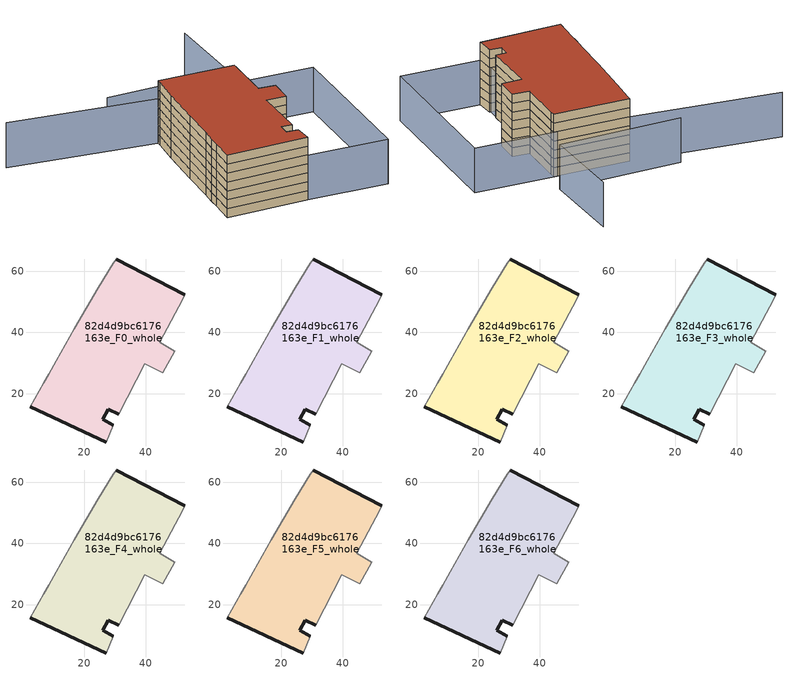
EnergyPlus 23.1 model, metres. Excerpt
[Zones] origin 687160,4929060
82d4d9bc6176163e_F0_whole
 floor ground (EU_floor_Construction): 52.78,52.29 52.02,50.81 44.6,36.77 49.43,33.89 45.61,26.82 39.67,29.8 31.18,13.4 27.8,14.97 26.01,11.7 29.42,9.73 27.21,4.3 2.37,15.82 6.75,23.54 8.37,26.4 10.87,30.8 16.81,41.26 24.56,54.54 29.52,62.58 30.36,63.94 z0
 wall outside (EU_wall_Construction): 52.78,52.29 30.36,63.94 / 2.37,15.82 27.21,4.3 / 29.42,9.73 26.01,11.7 27.8,14.97 31.18,13.4 z0:3
 wall adiabatic (EU_wall_Construction): 30.36,63.94 29.52,62.58 24.56,54.54 16.81,41.26 10.87,30.8 8.37,26.4 6.75,23.54 2.37,15.82 / 27.21,4.3 29.42,9.73 / 31.18,13.4 39.67,29.8 45.61,26.82 49.43,33.89 44.6,36.77 52.02,50.81 52.78,52.29 z0:3
82d4d9bc6176163e_F1_whole
 floor to 82d4d9bc6176163e_F0_whole (EU_floor_Construction): 52.78,52.29 52.02,50.81 44.6,36.77 49.43,33.89 45.61,26.82 39.67,29.8 31.18,13.4 27.8,14.97 26.01,11.7 29.42,9.73 27.21,4.3 2.37,15.82 6.75,23.54 8.37,26.4 10.87,30.8 16.81,41.26 24.56,54.54 29.52,62.58 30.36,63.94 z3
 wall outside (EU_wall_Construction): 52.78,52.29 30.36,63.94 / 2.37,15.82 27.21,4.3 / 29.42,9.73 26.01,11.7 27.8,14.97 31.18,13.4 z3:6
 wall adiabatic (EU_wall_Construction): 30.36,63.94 29.52,62.58 24.56,54.54 16.81,41.26 10.87,30.8 8.37,26.4 6.75,23.54 2.37,15.82 / 27.21,4.3 29.42,9.73 / 31.18,13.4 39.67,29.8 45.61,26.82 49.43,33.89 44.6,36.77 52.02,50.81 52.78,52.29 z3:6
82d4d9bc6176163e_F2_whole
 floor to 82d4d9bc6176163e_F1_whole (EU_floor_Construction): 52.78,52.29 52.02,50.81 44.6,36.77 49.43,33.89 45.61,26.82 39.67,29.8 31.18,13.4 27.8,14.97 26.01,11.7 29.42,9.73 27.21,4.3 2.37,15.82 6.75,23.54 8.37,26.4 10.87,30.8 16.81,41.26 24.56,54.54 29.52,62.58 30.36,63.94 z6
 wall outside (EU_wall_Construction): 52.78,52.29 30.36,63.94 / 2.37,15.82 27.21,4.3 / 29.42,9.73 26.01,11.7 27.8,14.97 31.18,13.4 z6:9
 wall adiabatic (EU_wall_Construction): 30.36,63.94 29.52,62.58 24.56,54.54 16.81,41.26 10.87,30.8 8.37,26.4 6.75,23.54 2.37,15.82 / 27.21,4.3 29.42,9.73 / 31.18,13.4 39.67,29.8 45.61,26.82 49.43,33.89 44.6,36.77 52.02,50.81 52.78,52.29 z6:9
82d4d9bc6176163e_F3_whole
 floor to 82d4d9bc6176163e_F2_whole (EU_floor_Construction): 52.78,52.29 52.02,50.81 44.6,36.77 49.43,33.89 45.61,26.82 39.67,29.8 31.18,13.4 27.8,14.97 26.01,11.7 29.42,9.73 27.21,4.3 2.37,15.82 6.75,23.54 8.37,26.4 10.87,30.8 16.81,41.26 24.56,54.54 29.52,62.58 30.36,63.94 z9
 wall outside (EU_wall_Construction): 52.78,52.29 30.36,63.94 / 2.37,15.82 27.21,4.3 / 29.42,9.73 26.01,11.7 27.8,14.97 31.18,13.4 z9:12
 wall adiabatic (EU_wall_Construction): 30.36,63.94 29.52,62.58 24.56,54.54 16.81,41.26 10.87,30.8 8.37,26.4 6.75,23.54 2.37,15.82 / 27.21,4.3 29.42,9.73 / 31.18,13.4 39.67,29.8 45.61,26.82 49.43,33.89 44.6,36.77 52.02,50.81 52.78,52.29 z9:12
82d4d9bc6176163e_F4_whole
 floor to 82d4d9bc6176163e_F3_whole (EU_floor_Construction): 52.78,52.29 52.02,50.81 44.6,36.77 49.43,33.89 45.61,26.82 39.67,29.8 31.18,13.4 27.8,14.97 26.01,11.7 29.42,9.73 27.21,4.3 2.37,15.82 6.75,23.54 8.37,26.4 10.87,30.8 16.81,41.26 24.56,54.54 29.52,62.58 30.36,63.94 z12
 wall outside (EU_wall_Construction): 52.78,52.29 30.36,63.94 / 2.37,15.82 27.21,4.3 / 29.42,9.73 26.01,11.7 27.8,14.97 31.18,13.4 z12:15
 wall adiabatic (EU_wall_Construction): 30.36,63.94 29.52,62.58 24.56,54.54 16.81,41.26 10.87,30.8 8.37,26.4 6.75,23.54 2.37,15.82 / 27.21,4.3 29.42,9.73 / 31.18,13.4 39.67,29.8 45.61,26.82 49.43,33.89 44.6,36.77 52.02,50.81 52.78,52.29 z12:15
82d4d9bc6176163e_F5_whole
 floor to 82d4d9bc6176163e_F4_whole (EU_floor_Construction): 52.78,52.29 52.02,50.81 44.6,36.77 49.43,33.89 45.61,26.82 39.67,29.8 31.18,13.4 27.8,14.97 26.01,11.7 29.42,9.73 27.21,4.3 2.37,15.82 6.75,23.54 8.37,26.4 10.87,30.8 16.81,41.26 24.56,54.54 29.52,62.58 30.36,63.94 z15
 wall outside (EU_wall_Construction): 52.78,52.29 30.36,63.94 / 2.37,15.82 27.21,4.3 / 29.42,9.73 26.01,11.7 27.8,14.97 31.18,13.4 z15:18
 wall adiabatic (EU_wall_Construction): 30.36,63.94 29.52,62.58 24.56,54.54 16.81,41.26 10.87,30.8 8.37,26.4 6.75,23.54 2.37,15.82 / 27.21,4.3 29.42,9.73 / 31.18,13.4 39.67,29.8 45.61,26.82 49.43,33.89 44.6,36.77 52.02,50.81 52.78,52.29 z15:18
82d4d9bc6176163e_F6_whole
 floor to 82d4d9bc6176163e_F5_whole (EU_floor_Construction): 52.78,52.29 52.02,50.81 44.6,36.77 49.43,33.89 45.61,26.82 39.67,29.8 31.18,13.4 27.8,14.97 26.01,11.7 29.42,9.73 27.21,4.3 2.37,15.82 6.75,23.54 8.37,26.4 10.87,30.8 16.81,41.26 24.56,54.54 29.52,62.58 30.36,63.94 z18
 wall outside (EU_wall_Construction): 52.78,52.29 30.36,63.94 / 2.37,15.82 27.21,4.3 / 29.42,9.73 26.01,11.7 27.8,14.97 31.18,13.4 z18:21
 wall adiabatic (EU_wall_Construction): 30.36,63.94 29.52,62.58 24.56,54.54 16.81,41.26 10.87,30.8 8.37,26.4 6.75,23.54 2.37,15.82 / 27.21,4.3 29.42,9.73 / 31.18,13.4 39.67,29.8 45.61,26.82 49.43,33.89 44.6,36.77 52.02,50.81 52.78,52.29 z18:21
 roof outside (EU_roof_Construction): 31.18,13.4 39.67,29.8 45.61,26.82 49.43,33.89 44.6,36.77 52.02,50.81 52.78,52.29 30.36,63.94 29.52,62.58 24.56,54.54 16.81,41.26 10.87,30.8 8.37,26.4 6.75,23.54 2.37,15.82 27.21,4.3 29.42,9.73 26.01,11.7 27.8,14.97 z21
shading: -11.18,90 31.93,62.96 / 70.92,85.18 58.56,59.01 / 58.56,59.01 21.38,76.57 / 76.18,40.13 50.7,-8.1 / 50.7,-8.1 26.42,4.72 / 26.42,4.72 51.9,52.96 / 51.9,52.96 76.18,40.13 z0:15
[Building]
EU S2 Campaign: North Axis=0; Terrain=City; Solar Distribution=FullExterior
[Site:Location]
Bologna: Latitude=44.5; Longitude=11.25; Time Zone=1; Elevation=37
[SizingPeriod:WeatherFileDays]
AnnualSizingPeriod: Begin Month=1; Begin Day of Month=1; End Month=12; End Day of Month=31; Day of Week for Start Day=Monday; Use Weather File Daylight Saving Period=No; Use Weather File Rain and Snow Indicators=No
[MATERIAL]
EU_InternalMass_Material: Roughness=MediumRough; Thickness=0.1; Conductivity=1; Density=1800; Specific Heat=900; Thermal Absorptance=0.9; Solar Absorptance=0.7; Visible Absorptance=0.7
[MATERIAL:NOMASS] Roughness=MediumRough; Thermal Absorptance=0.9; Solar Absorptance=0.7; Visible Absorptance=0.7
Name | Thermal Resistance
EU_wall_NoMass | 0.890213
EU_roof_NoMass | 0.636128
EU_floor_NoMass | 0.79516
[CONSTRUCTION]
EU_wall_Construction: EU_wall_NoMass
EU_roof_Construction: EU_roof_NoMass
EU_floor_Construction: EU_floor_NoMass
EU_InternalMass_Construction: EU_InternalMass_Material
[ZONE] Type=1; Multiplier=1; Ceiling Height=autocalculate; Volume=4405; Floor Area=autocalculate; Part of Total Floor Area=Yes
82d4d9bc6176163e_F0_whole; 82d4d9bc6176163e_F1_whole; 82d4d9bc6176163e_F2_whole; 82d4d9bc6176163e_F3_whole; 82d4d9bc6176163e_F4_whole; 82d4d9bc6176163e_F5_whole; 82d4d9bc6176163e_F6_whole
[INTERNALMASS] Construction=EU_InternalMass_Construction; Surface Area=1281
Name | Zone or ZoneList
82d4d9bc6176163e_F0_whole_EU_InternalMass | 82d4d9bc6176163e_F0_whole
82d4d9bc6176163e_F1_whole_EU_InternalMass | 82d4d9bc6176163e_F1_whole
82d4d9bc6176163e_F2_whole_EU_InternalMass | 82d4d9bc6176163e_F2_whole
82d4d9bc6176163e_F3_whole_EU_InternalMass | 82d4d9bc6176163e_F3_whole
82d4d9bc6176163e_F4_whole_EU_InternalMass | 82d4d9bc6176163e_F4_whole
82d4d9bc6176163e_F5_whole_EU_InternalMass | 82d4d9bc6176163e_F5_whole
82d4d9bc6176163e_F6_whole_EU_InternalMass | 82d4d9bc6176163e_F6_whole
[OTHEREQUIPMENT] Fuel Type=Electricity; Design Level Calculation Method=Watts/Area; Power per Zone Floor Area=1; Fraction Latent=0; Fraction Radiant=0; Fraction Lost=0; Carbon Dioxide Generation Rate=0; EndUse Subcategory=EU_Step8_InternalGains
Name | Zone or ZoneList or Space or SpaceList | Schedule
EU_Step8_InternalGain_82d4d9bc6176163e_F0_whole_f000 | 82d4d9bc6176163e_F0_whole | EU_Step8_GainSchedule_82d4d9bc6176163e_F0_whole_f000
EU_Step8_InternalGain_82d4d9bc6176163e_F1_whole_f000 | 82d4d9bc6176163e_F1_whole | EU_Step8_GainSchedule_82d4d9bc6176163e_F1_whole_f000
EU_Step8_InternalGain_82d4d9bc6176163e_F2_whole_f000 | 82d4d9bc6176163e_F2_whole | EU_Step8_GainSchedule_82d4d9bc6176163e_F2_whole_f000
EU_Step8_InternalGain_82d4d9bc6176163e_F3_whole_f000 | 82d4d9bc6176163e_F3_whole | EU_Step8_GainSchedule_82d4d9bc6176163e_F3_whole_f000
EU_Step8_InternalGain_82d4d9bc6176163e_F4_whole_f000 | 82d4d9bc6176163e_F4_whole | EU_Step8_GainSchedule_82d4d9bc6176163e_F4_whole_f000
EU_Step8_InternalGain_82d4d9bc6176163e_F5_whole_f000 | 82d4d9bc6176163e_F5_whole | EU_Step8_GainSchedule_82d4d9bc6176163e_F5_whole_f000
EU_Step8_InternalGain_82d4d9bc6176163e_F6_whole_f000 | 82d4d9bc6176163e_F6_whole | EU_Step8_GainSchedule_82d4d9bc6176163e_F6_whole_f000
[ZONEVENTILATION:DESIGNFLOWRATE] Schedule=EU_AlwaysOn; Design Flow Rate Calculation Method=AirChanges/Hour; Air Changes per Hour=0.718634; Ventilation Type=Natural; Fan Pressure Rise=0; Fan Total Efficiency=1; Constant Term Coefficient=1; Temperature Term Coefficient=0; Velocity Term Coefficient=0; Velocity Squared Term Coefficient=0; Minimum Indoor Temperature=-100; Maximum Indoor Temperature=100; Delta Temperature=-100; Minimum Outdoor Temperature=-100; Maximum Outdoor Temperature=100; Maximum Wind Speed=40
Name | Zone or ZoneList or Space or SpaceList
EU_ConstantAir_82d4d9bc6176163e_F0_whole | 82d4d9bc6176163e_F0_whole
EU_ConstantAir_82d4d9bc6176163e_F1_whole | 82d4d9bc6176163e_F1_whole
EU_ConstantAir_82d4d9bc6176163e_F2_whole | 82d4d9bc6176163e_F2_whole
EU_ConstantAir_82d4d9bc6176163e_F3_whole | 82d4d9bc6176163e_F3_whole
EU_ConstantAir_82d4d9bc6176163e_F4_whole | 82d4d9bc6176163e_F4_whole
EU_ConstantAir_82d4d9bc6176163e_F5_whole | 82d4d9bc6176163e_F5_whole
EU_ConstantAir_82d4d9bc6176163e_F6_whole | 82d4d9bc6176163e_F6_whole
[HVACTEMPLATE:THERMOSTAT] Constant Heating Setpoint=20; Constant Cooling Setpoint=50
EU_HeatOnly_82d4d9bc6176163e_F0_whole; EU_HeatOnly_82d4d9bc6176163e_F1_whole; EU_HeatOnly_82d4d9bc6176163e_F2_whole; EU_HeatOnly_82d4d9bc6176163e_F3_whole; EU_HeatOnly_82d4d9bc6176163e_F4_whole; EU_HeatOnly_82d4d9bc6176163e_F5_whole; EU_HeatOnly_82d4d9bc6176163e_F6_whole
[HVACTEMPLATE:ZONE:IDEALLOADSAIRSYSTEM] System Availability Schedule=EU_AlwaysOn; Maximum Heating Supply Air Temperature=50; Minimum Cooling Supply Air Temperature=13; Maximum Heating Supply Air Humidity Ratio=0.0156; Minimum Cooling Supply Air Humidity Ratio=0.0077; Heating Limit=NoLimit; Cooling Limit=NoLimit; Heating Availability Schedule=EU_AlwaysOn; Cooling Availability Schedule=EU_CoolingOff; Dehumidification Control Type=ConstantSensibleHeatRatio; Cooling Sensible Heat Ratio=0.7; Dehumidification Setpoint=60; Humidification Control Type=None; Humidification Setpoint=30; Outdoor Air Method=None; Outdoor Air Flow Rate per Person=0.00944; Outdoor Air Flow Rate per Zone Floor Area=0; Outdoor Air Flow Rate per Zone=0; Demand Controlled Ventilation Type=None; Outdoor Air Economizer Type=NoEconomizer; Heat Recovery Type=None; Sensible Heat Recovery Effectiveness=0.7; Latent Heat Recovery Effectiveness=0.65
Name | Template Thermostat
82d4d9bc6176163e_F0_whole | EU_HeatOnly_82d4d9bc6176163e_F0_whole
82d4d9bc6176163e_F1_whole | EU_HeatOnly_82d4d9bc6176163e_F1_whole
82d4d9bc6176163e_F2_whole | EU_HeatOnly_82d4d9bc6176163e_F2_whole
82d4d9bc6176163e_F3_whole | EU_HeatOnly_82d4d9bc6176163e_F3_whole
82d4d9bc6176163e_F4_whole | EU_HeatOnly_82d4d9bc6176163e_F4_whole
82d4d9bc6176163e_F5_whole | EU_HeatOnly_82d4d9bc6176163e_F5_whole
82d4d9bc6176163e_F6_whole | EU_HeatOnly_82d4d9bc6176163e_F6_whole
[SIZING:ZONE] Zone Cooling Design Supply Air Temperature Input Method=SupplyAirTemperature; Zone Cooling Design Supply Air Temperature=13; Zone Heating Design Supply Air Temperature Input Method=SupplyAirTemperature; Zone Heating Design Supply Air Temperature=50; Zone Cooling Design Supply Air Humidity Ratio=0.008; Zone Heating Design Supply Air Humidity Ratio=0.008; Cooling Design Air Flow Method=DesignDay; Cooling Design Air Flow Rate=0; Cooling Minimum Air Flow per Zone Floor Area=0.000762; Cooling Minimum Air Flow=0; Cooling Minimum Air Flow Fraction=0.2; Heating Design Air Flow Method=DesignDay; Heating Design Air Flow Rate=0; Heating Maximum Air Flow per Zone Floor Area=0.002032; Heating Maximum Air Flow=0.141576; Heating Maximum Air Flow Fraction=0.3; Account for Dedicated Outdoor Air System=No; Dedicated Outdoor Air System Control Strategy=NeutralSupplyAir; Dedicated Outdoor Air Low Setpoint Temperature for Design=autosize; Dedicated Outdoor Air High Setpoint Temperature for Design=autosize; Zone Load Sizing Method=Sensible Load Only No Latent Load; Zone Latent Cooling Design Supply Air Humidity Ratio Input Method=HumidityRatioDifference; Zone Cooling Design Supply Air Humidity Ratio Difference=0.005; Zone Latent Heating Design Supply Air Humidity Ratio Input Method=HumidityRatioDifference; Zone Humidification Design Supply Air Humidity Ratio Difference=0.005
82d4d9bc6176163e_F0_whole; 82d4d9bc6176163e_F1_whole; 82d4d9bc6176163e_F2_whole; 82d4d9bc6176163e_F3_whole; 82d4d9bc6176163e_F4_whole; 82d4d9bc6176163e_F5_whole; 82d4d9bc6176163e_F6_whole
[SCHEDULE:CONSTANT]
Name | Hourly Value
EU_AlwaysOn | 1
EU_CoolingOff | 0
[SCHEDULE:FILE] Column Number=1; Rows to Skip at Top=0; Number of Hours of Data=8760; Column Separator=Comma; Interpolate to Timestep=No; Minutes per Item=60; Adjust Schedule for Daylight Savings=Yes
Name | File
EU_Step8_GainSchedule_82d4d9bc6176163e_F0_whole_f000 | ../../schedules/82d4d9bc6176163e/82d4d9bc6176163e_F0_whole_f000_gain.csv
EU_Step8_GainSchedule_82d4d9bc6176163e_F1_whole_f000 | ../../schedules/82d4d9bc6176163e/82d4d9bc6176163e_F1_whole_f000_gain.csv
EU_Step8_GainSchedule_82d4d9bc6176163e_F2_whole_f000 | ../../schedules/82d4d9bc6176163e/82d4d9bc6176163e_F2_whole_f000_gain.csv
EU_Step8_GainSchedule_82d4d9bc6176163e_F3_whole_f000 | ../../schedules/82d4d9bc6176163e/82d4d9bc6176163e_F3_whole_f000_gain.csv
EU_Step8_GainSchedule_82d4d9bc6176163e_F4_whole_f000 | ../../schedules/82d4d9bc6176163e/82d4d9bc6176163e_F4_whole_f000_gain.csv
EU_Step8_GainSchedule_82d4d9bc6176163e_F5_whole_f000 | ../../schedules/82d4d9bc6176163e/82d4d9bc6176163e_F5_whole_f000_gain.csv
EU_Step8_GainSchedule_82d4d9bc6176163e_F6_whole_f000 | ../../schedules/82d4d9bc6176163e/82d4d9bc6176163e_F6_whole_f000_gain.csv
